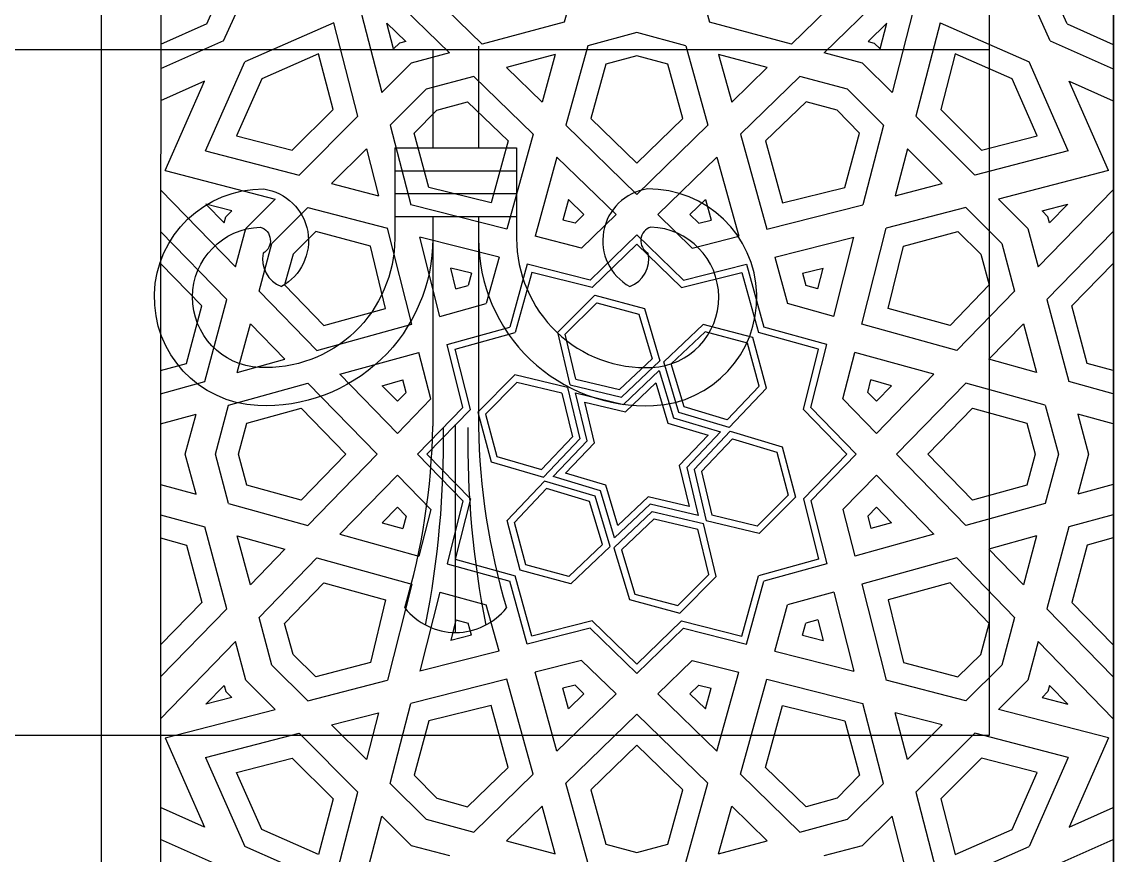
# Model space of a CAD drawing. Header units: inches. Extents: x 13054 to 48691, y 5623 to 20391.
# Drawn here: x 48445.26 to 48454.45, y 18802.12 to 18809.12 of the extents above; entities that cross this region are included whole.
import ezdxf

# ---------------------------------------------------------------- set-up
doc = ezdxf.new("R2010")
doc.units = ezdxf.units.IN
doc.header["$MEASUREMENT"] = 0

msp = doc.modelspace()

# ---------------------------------------------------------------- linework, layer by layer
at = {"transparency": 33554483}
for p, q in [((48454.4489, 18888.5206), (48454.4236, 18793.5076)), ((48446.8101, 18809.1023), (48446.9724, 18809.4656)), ((48446.9522, 18808.9601), (48447.1781, 18809.4656)), ((48448.0415, 18809.4505), (48448.2806, 18808.5269)), ((48448.2263, 18809.4656), (48448.8496, 18808.8599)), ((48448.5766, 18809.4656), (48449.1242, 18808.9334)), ((48449.9094, 18809.4656), (48449.8131, 18809.118)), ((48450.9378, 18809.4656), (48451.0341, 18809.118)), ((48452.2705, 18809.4656), (48451.723, 18808.9334)), ((48452.6208, 18809.4656), (48451.9975, 18808.8599)), ((48452.8057, 18809.4505), (48452.5666, 18808.5269)), ((48453.895, 18808.9601), (48453.6691, 18809.4656)), ((48454.0371, 18809.1023), (48453.8748, 18809.4656)), ((48454.4236, 18809.4656), (48454.4236, 18801.512)), ((48454.4236, 18809.4656), (48454.4236, 18801.512)), ((48446.8101, 18809.1023), (48446.4236, 18808.9296)), ((48447.8771, 18809.1115), (48447.1297, 18808.7827)), ((48448.0803, 18808.3266), (48447.8771, 18809.1115)), ((48448.3801, 18808.8919), (48448.3239, 18809.1089)), ((48448.3239, 18809.1089), (48448.4816, 18808.9557)), ((48449.8131, 18809.118), (48449.1242, 18808.9334)), ((48451.723, 18808.9334), (48451.0341, 18809.118)), ((48452.5233, 18809.1089), (48452.3656, 18808.9557)), ((48452.4671, 18808.8919), (48452.5233, 18809.1089)), ((48452.9701, 18809.1115), (48452.7669, 18808.3266)), ((48452.9701, 18809.1115), (48453.7175, 18808.7827)), ((48454.0371, 18809.1023), (48454.4236, 18808.9296)), ((48446.9522, 18808.9601), (48446.4236, 18808.7239)), ((48448.4816, 18808.9557), (48448.43, 18808.9418)), ((48450.4236, 18809.0289), (48450.0111, 18808.9183)), ((48450.836, 18808.9183), (48450.4236, 18809.0289)), ((48452.3656, 18808.9557), (48452.4172, 18808.9418)), ((48453.895, 18808.9601), (48454.4236, 18808.7239)), ((48448.43, 18808.9418), (48448.3801, 18808.8919)), ((48448.8496, 18808.8599), (48448.5272, 18808.7735)), ((48450.0111, 18808.9183), (48449.8263, 18808.2512)), ((48450.836, 18808.9183), (48451.0209, 18808.2512)), ((48452.32, 18808.7735), (48451.9975, 18808.8599)), ((48452.4172, 18808.9418), (48452.4671, 18808.8919)), ((48446.8009, 18808.0353), (48447.1297, 18808.7827)), ((48447.7506, 18808.8507), (48447.2721, 18808.6402)), ((48447.8716, 18808.3834), (48447.7506, 18808.8507)), ((48448.5272, 18808.7735), (48448.2806, 18808.5269)), ((48449.7375, 18808.845), (48449.3281, 18808.7353)), ((48449.7375, 18808.845), (48449.6267, 18808.4451)), ((48450.4236, 18808.8344), (48450.1634, 18808.7647)), ((48450.6837, 18808.7647), (48450.4236, 18808.8344)), ((48451.5191, 18808.7353), (48451.1097, 18808.845)), ((48451.1097, 18808.845), (48451.2205, 18808.4451)), ((48452.5666, 18808.5269), (48452.32, 18808.7735)), ((48453.0966, 18808.8507), (48452.9756, 18808.3834)), ((48453.575, 18808.6402), (48453.0966, 18808.8507)), ((48454.0463, 18808.0353), (48453.7175, 18808.7827)), ((48449.3281, 18808.7353), (48449.6267, 18808.4451)), ((48450.1634, 18808.7647), (48450.037, 18808.3083)), ((48450.8102, 18808.3083), (48450.6837, 18808.7647)), ((48451.5191, 18808.7353), (48451.2205, 18808.4451)), ((48446.7919, 18808.6211), (48446.4236, 18808.4565)), ((48446.4619, 18807.8709), (48446.7919, 18808.6211)), ((48447.2721, 18808.6402), (48447.0617, 18808.1618)), ((48449.0535, 18808.6618), (48448.6535, 18808.5546)), ((48449.0535, 18808.6618), (48449.5524, 18808.1769)), ((48451.7937, 18808.6618), (48451.2948, 18808.1769)), ((48452.1936, 18808.5546), (48451.7937, 18808.6618)), ((48453.7855, 18808.1618), (48453.575, 18808.6402)), ((48454.0553, 18808.6211), (48454.4236, 18808.4565)), ((48454.3853, 18807.8709), (48454.0553, 18808.6211)), ((48448.6535, 18808.5546), (48448.3516, 18808.2526)), ((48452.4956, 18808.2526), (48452.1936, 18808.5546)), ((48448.7424, 18808.3769), (48449.002, 18808.4486)), ((48449.002, 18808.4486), (48449.3424, 18808.1192)), ((48451.8452, 18808.4486), (48451.5048, 18808.1192)), ((48452.1047, 18808.3769), (48451.8452, 18808.4486)), ((48447.5289, 18808.0408), (48447.8716, 18808.3834)), ((48447.5858, 18807.8321), (48448.0803, 18808.3266)), ((48448.5535, 18808.1849), (48448.7424, 18808.3769)), ((48450.037, 18808.3083), (48450.4236, 18807.9326)), ((48450.4236, 18807.9326), (48450.8102, 18808.3083)), ((48452.2937, 18808.1849), (48452.1047, 18808.3769)), ((48453.2614, 18807.8321), (48452.7669, 18808.3266)), ((48452.9756, 18808.3834), (48453.3182, 18808.0408)), ((48448.3516, 18808.2526), (48448.5251, 18807.5824)), ((48449.8263, 18808.2512), (48450.4236, 18807.6707)), ((48451.0209, 18808.2512), (48450.4236, 18807.6707)), ((48452.4956, 18808.2526), (48452.322, 18807.5824)), ((48447.0617, 18808.1618), (48447.5289, 18808.0408)), ((48448.6758, 18807.7273), (48448.5535, 18808.1849)), ((48449.5524, 18808.1769), (48449.3313, 18807.3787)), ((48451.2948, 18808.1769), (48451.5159, 18807.3787)), ((48452.1713, 18807.7273), (48452.2937, 18808.1849)), ((48453.3182, 18808.0408), (48453.7855, 18808.1618)), ((48446.8009, 18808.0353), (48447.5858, 18807.8321)), ((48447.86, 18807.7611), (48448.1513, 18808.0523)), ((48448.1513, 18808.0523), (48448.253, 18807.6593)), ((48449.3424, 18808.1192), (48449.1995, 18807.5994)), ((48451.5048, 18808.1192), (48451.6476, 18807.5994)), ((48452.6959, 18808.0523), (48452.5941, 18807.6593)), ((48452.9871, 18807.7611), (48452.6959, 18808.0523)), ((48454.0463, 18808.0353), (48453.2614, 18807.8321)), ((48449.752, 18807.9829), (48449.568, 18807.3189)), ((48449.752, 18807.9829), (48450.2484, 18807.5005)), ((48451.0952, 18807.9829), (48450.5987, 18807.5005)), ((48451.0952, 18807.9829), (48451.2791, 18807.3189)), ((48446.4619, 18807.8709), (48447.3855, 18807.6318)), ((48454.3853, 18807.8709), (48453.4617, 18807.6318)), ((48447.86, 18807.7611), (48448.253, 18807.6593)), ((48452.5941, 18807.6593), (48452.9871, 18807.7611)), ((48446.4236, 18807.7099), (48447.0525, 18807.0627)), ((48449.1995, 18807.5994), (48448.6758, 18807.7273)), ((48451.6476, 18807.5994), (48452.1713, 18807.7273)), ((48454.4236, 18807.7099), (48453.7947, 18807.0627)), ((48447.0204, 18807.5323), (48446.8034, 18807.5885)), ((48446.8034, 18807.5885), (48446.9567, 18807.4308)), ((48447.1389, 18807.3852), (48447.3855, 18807.6318)), ((48449.3313, 18807.3787), (48448.5251, 18807.5824)), ((48449.8484, 18807.6274), (48449.8003, 18807.4539)), ((48449.8484, 18807.6274), (48449.979, 18807.5005)), ((48450.9988, 18807.6274), (48450.8682, 18807.5005)), ((48450.9988, 18807.6274), (48451.0469, 18807.4539)), ((48451.5159, 18807.3787), (48452.322, 18807.5824)), ((48453.4617, 18807.6318), (48453.7083, 18807.3852)), ((48453.8267, 18807.5323), (48454.0437, 18807.5885)), ((48454.0437, 18807.5885), (48453.8905, 18807.4308)), ((48446.9567, 18807.4308), (48446.9705, 18807.4824)), ((48446.9705, 18807.4824), (48447.0204, 18807.5323)), ((48447.3578, 18807.2588), (48447.6597, 18807.5608)), ((48447.6597, 18807.5608), (48448.33, 18807.3872)), ((48449.979, 18807.5005), (48449.9041, 18807.4277)), ((48450.2484, 18807.5005), (48449.9597, 18807.2199)), ((48450.5987, 18807.5005), (48450.8874, 18807.2199)), ((48450.8682, 18807.5005), (48450.9431, 18807.4277)), ((48453.1874, 18807.5608), (48452.5172, 18807.3872)), ((48453.1874, 18807.5608), (48453.4894, 18807.2588)), ((48453.8766, 18807.4824), (48453.8267, 18807.5323)), ((48453.8905, 18807.4308), (48453.8766, 18807.4824)), ((48449.9041, 18807.4277), (48449.8003, 18807.4539)), ((48450.9431, 18807.4277), (48451.0469, 18807.4539)), ((48446.4236, 18807.3596), (48446.9789, 18806.7882)), ((48447.0525, 18807.0627), (48447.1389, 18807.3852)), ((48447.7274, 18807.3589), (48447.5355, 18807.1699)), ((48448.185, 18807.2365), (48447.7274, 18807.3589)), ((48448.5337, 18806.5811), (48448.33, 18807.3872)), ((48448.769, 18806.6463), (48448.6009, 18807.3115)), ((48449.2661, 18807.1434), (48448.6009, 18807.3115)), ((48449.9597, 18807.2199), (48449.568, 18807.3189)), ((48450.4236, 18807.3303), (48450.0321, 18806.9498)), ((48450.4236, 18807.3303), (48450.8151, 18806.9498)), ((48450.8874, 18807.2199), (48451.2791, 18807.3189)), ((48451.5811, 18807.1434), (48452.2463, 18807.3115)), ((48452.0782, 18806.6463), (48452.2463, 18807.3115)), ((48452.3135, 18806.5811), (48452.5172, 18807.3872)), ((48452.6621, 18807.2365), (48453.1197, 18807.3589)), ((48453.1197, 18807.3589), (48453.3117, 18807.1699)), ((48453.7083, 18807.3852), (48453.7947, 18807.0627)), ((48454.4236, 18807.3596), (48453.8682, 18806.7882)), ((48447.2506, 18806.8589), (48447.3578, 18807.2588)), ((48448.313, 18806.7128), (48448.185, 18807.2365)), ((48450.4236, 18807.2517), (48450.0488, 18806.8875)), ((48450.4236, 18807.2517), (48450.7984, 18806.8875)), ((48452.5342, 18806.7128), (48452.6621, 18807.2365)), ((48453.4894, 18807.2588), (48453.5966, 18806.8589)), ((48447.5355, 18807.1699), (48447.4638, 18806.9104)), ((48449.2661, 18807.1434), (48449.1583, 18806.7541)), ((48451.5811, 18807.1434), (48451.6889, 18806.7541)), ((48453.3117, 18807.1699), (48453.3834, 18806.9104)), ((48446.7699, 18806.7337), (48446.4236, 18807.0901)), ((48448.904, 18806.8786), (48448.8601, 18807.0523)), ((48449.0338, 18807.0084), (48448.8601, 18807.0523)), ((48449.5028, 18807.0836), (48449.3566, 18806.5558)), ((48450.0321, 18806.9498), (48449.5028, 18807.0836)), ((48450.8151, 18806.9498), (48451.3443, 18807.0836)), ((48451.3443, 18807.0836), (48451.4906, 18806.5558)), ((48451.8134, 18807.0084), (48451.9871, 18807.0523)), ((48451.9432, 18806.8786), (48451.9871, 18807.0523)), ((48454.0772, 18806.7337), (48454.4236, 18807.0901)), ((48449.0338, 18807.0084), (48449.0057, 18806.9067)), ((48449.5424, 18807.0155), (48449.4024, 18806.51)), ((48450.0488, 18806.8875), (48449.5424, 18807.0155)), ((48450.7984, 18806.8875), (48451.3047, 18807.0155)), ((48451.3047, 18807.0155), (48451.4448, 18806.51)), ((48451.8134, 18807.0084), (48451.8415, 18806.9067)), ((48447.2506, 18806.8589), (48447.7355, 18806.36)), ((48447.4638, 18806.9104), (48447.7932, 18806.57)), ((48448.904, 18806.8786), (48449.0057, 18806.9067)), ((48451.9432, 18806.8786), (48451.8415, 18806.9067)), ((48453.3834, 18806.9104), (48453.054, 18806.57)), ((48453.5966, 18806.8589), (48453.1117, 18806.36)), ((48446.7943, 18806.0992), (48446.9789, 18806.7882)), ((48448.769, 18806.6463), (48449.1583, 18806.7541)), ((48449.7583, 18806.5145), (48450.0699, 18806.8243)), ((48449.8204, 18806.4968), (48450.0866, 18806.7614)), ((48450.0699, 18806.8243), (48450.4864, 18806.7114)), ((48450.0866, 18806.7614), (48450.4414, 18806.6652)), ((48452.0782, 18806.6463), (48451.6889, 18806.7541)), ((48453.8682, 18806.7882), (48454.0528, 18806.0992)), ((48446.6407, 18806.2516), (48446.7699, 18806.7337)), ((48447.7932, 18806.57), (48448.313, 18806.7128)), ((48450.4414, 18806.6652), (48450.5529, 18806.2907)), ((48450.4864, 18806.7114), (48450.6168, 18806.2736)), ((48453.054, 18806.57), (48452.5342, 18806.7128)), ((48454.2064, 18806.2516), (48454.0772, 18806.7337)), ((48447.0673, 18806.1749), (48447.177, 18806.5843)), ((48447.177, 18806.5843), (48447.4673, 18806.2857)), ((48447.7355, 18806.36), (48448.5337, 18806.5811)), ((48450.9805, 18806.579), (48450.6487, 18806.265)), ((48451.3976, 18806.4685), (48450.9805, 18806.579)), ((48453.1117, 18806.36), (48452.3135, 18806.5811)), ((48453.6701, 18806.5843), (48453.3799, 18806.2857)), ((48453.6701, 18806.5843), (48453.7798, 18806.1749)), ((48448.8288, 18806.4095), (48449.3566, 18806.5558)), ((48448.8969, 18806.3699), (48449.4024, 18806.51)), ((48449.8639, 18806.0718), (48449.7583, 18806.5145)), ((48449.9107, 18806.1186), (48449.8204, 18806.4968)), ((48450.9964, 18806.5165), (48450.7126, 18806.2479)), ((48451.3518, 18806.4224), (48450.9964, 18806.5165)), ((48451.9503, 18806.3699), (48451.4448, 18806.51)), ((48452.0184, 18806.4095), (48451.4906, 18806.5558)), ((48448.9625, 18805.8803), (48448.8288, 18806.4095)), ((48451.4499, 18806.0602), (48451.3518, 18806.4224)), ((48451.5126, 18806.0444), (48451.3976, 18806.4685)), ((48451.8846, 18805.8803), (48452.0184, 18806.4095)), ((48447.9294, 18806.1604), (48448.5935, 18806.3443)), ((48448.6925, 18805.9526), (48448.5935, 18806.3443)), ((48449.0249, 18805.8636), (48448.8969, 18806.3699)), ((48450.2783, 18806.0309), (48450.5529, 18806.2907)), ((48451.8223, 18805.8636), (48451.9503, 18806.3699)), ((48452.1547, 18805.9526), (48452.2537, 18806.3443)), ((48452.9177, 18806.1604), (48452.2537, 18806.3443)), ((48446.4236, 18806.1914), (48446.6407, 18806.2516)), ((48447.0673, 18806.1749), (48447.4673, 18806.2857)), ((48450.2949, 18805.969), (48450.6168, 18806.2736)), ((48450.7751, 18805.8403), (48450.6487, 18806.265)), ((48450.8204, 18805.8856), (48450.7126, 18806.2479)), ((48453.7798, 18806.1749), (48453.3799, 18806.2857)), ((48454.4236, 18806.1914), (48454.2064, 18806.2516)), ((48447.9294, 18806.1604), (48448.4119, 18805.6639)), ((48448.285, 18806.064), (48448.4585, 18806.1121)), ((48448.4847, 18806.0083), (48448.4585, 18806.1121)), ((48449.3979, 18806.1541), (48449.0881, 18805.8425)), ((48449.8405, 18806.0485), (48449.3979, 18806.1541)), ((48449.9107, 18806.1186), (48450.2783, 18806.0309)), ((48450.3115, 18805.9071), (48450.6118, 18806.1914)), ((48450.6118, 18806.1914), (48450.7298, 18805.795)), ((48452.3625, 18806.0083), (48452.3887, 18806.1121)), ((48452.5622, 18806.064), (48452.3887, 18806.1121)), ((48452.9177, 18806.1604), (48452.4353, 18805.6639)), ((48446.4236, 18805.9965), (48446.7943, 18806.0992)), ((48446.994, 18805.9012), (48447.6612, 18806.0861)), ((48447.6612, 18806.0861), (48448.2417, 18805.4888)), ((48448.285, 18806.064), (48448.4119, 18805.9334)), ((48449.4156, 18806.0919), (48449.151, 18805.8258)), ((48449.7938, 18806.0017), (48449.4156, 18806.0919)), ((48449.8405, 18806.0485), (48449.9434, 18805.6175)), ((48449.8639, 18806.0718), (48450.2949, 18805.969)), ((48450.3281, 18805.8453), (48450.584, 18806.0875)), ((48450.584, 18806.0875), (48450.6846, 18805.7498)), ((48451.1827, 18805.7778), (48451.4499, 18806.0602)), ((48451.1998, 18805.7139), (48451.5126, 18806.0444)), ((48452.5622, 18806.064), (48452.4353, 18805.9334)), ((48453.186, 18806.0861), (48452.6055, 18805.4888)), ((48453.8532, 18805.9012), (48453.186, 18806.0861)), ((48454.4236, 18805.9965), (48454.0528, 18806.0992)), ((48448.4119, 18805.9334), (48448.4847, 18806.0083)), ((48448.4119, 18805.6639), (48448.6925, 18805.9526)), ((48449.7938, 18806.0017), (48449.8815, 18805.634)), ((48449.9093, 18806.0031), (48450.3115, 18805.9071)), ((48450.0052, 18805.6009), (48449.9093, 18806.0031)), ((48449.9853, 18805.927), (48450.3281, 18805.8453)), ((48450.0671, 18805.5843), (48449.9853, 18805.927)), ((48452.4353, 18805.6639), (48452.1547, 18805.9526)), ((48452.4353, 18805.9334), (48452.3625, 18806.0083)), ((48446.8835, 18805.4888), (48446.994, 18805.9012)), ((48447.1476, 18805.7489), (48447.6041, 18805.8754)), ((48447.6041, 18805.8754), (48447.9798, 18805.4888)), ((48448.5821, 18805.4888), (48448.9625, 18805.8803)), ((48448.6607, 18805.4888), (48449.0249, 18805.8636)), ((48449.0881, 18805.8425), (48449.201, 18805.426)), ((48451.1998, 18805.7139), (48450.7751, 18805.8403)), ((48451.1827, 18805.7778), (48450.8204, 18805.8856)), ((48452.1865, 18805.4888), (48451.8223, 18805.8636)), ((48452.2651, 18805.4888), (48451.8846, 18805.8803)), ((48452.8674, 18805.4888), (48453.2431, 18805.8754)), ((48453.2431, 18805.8754), (48453.6995, 18805.7489)), ((48453.8532, 18805.9012), (48453.9637, 18805.4888)), ((48446.4236, 18805.7432), (48446.721, 18805.8256)), ((48446.6308, 18805.4888), (48446.721, 18805.8256)), ((48447.0779, 18805.4888), (48447.1476, 18805.7489)), ((48449.151, 18805.8258), (48449.2472, 18805.471)), ((48450.6846, 18805.7498), (48451.0223, 18805.6492)), ((48450.7298, 18805.795), (48451.1262, 18805.677)), ((48453.6995, 18805.7489), (48453.7692, 18805.4888)), ((48454.1262, 18805.8256), (48454.2164, 18805.4888)), ((48454.4236, 18805.7432), (48454.1262, 18805.8256)), ((48451.0223, 18805.6492), (48450.7801, 18805.3933)), ((48451.1262, 18805.677), (48450.8419, 18805.3767)), ((48451.2084, 18805.682), (48450.9038, 18805.3601)), ((48451.2084, 18805.682), (48451.6445, 18805.5521)), ((48449.8815, 18805.634), (48449.6217, 18805.3595)), ((48449.9434, 18805.6175), (48449.6388, 18805.2956)), ((48449.721, 18805.3005), (48450.0052, 18805.6009)), ((48449.8249, 18805.3284), (48450.0671, 18805.5843)), ((48451.2255, 18805.6181), (48450.9657, 18805.3435)), ((48451.2255, 18805.6181), (48451.5981, 18805.5071)), ((48451.6445, 18805.5521), (48451.757, 18805.1273)), ((48446.721, 18805.152), (48446.6308, 18805.4888)), ((48446.994, 18805.0763), (48446.8835, 18805.4888)), ((48447.1476, 18805.2286), (48447.0779, 18805.4888)), ((48447.9798, 18805.4888), (48447.6041, 18805.1022)), ((48447.6612, 18804.8915), (48448.2417, 18805.4888)), ((48448.5821, 18805.4888), (48448.9625, 18805.0973)), ((48448.6607, 18805.4888), (48449.0249, 18805.114)), ((48449.2472, 18805.471), (48449.6217, 18805.3595)), ((48451.5981, 18805.5071), (48451.6942, 18805.1444)), ((48452.1865, 18805.4888), (48451.8223, 18805.114)), ((48452.2651, 18805.4888), (48451.8846, 18805.0973)), ((48453.186, 18804.8915), (48452.6055, 18805.4888)), ((48453.2431, 18805.1022), (48452.8674, 18805.4888)), ((48453.7692, 18805.4888), (48453.6995, 18805.2286)), ((48453.9637, 18805.4888), (48453.8532, 18805.0763)), ((48454.2164, 18805.4888), (48454.1262, 18805.152)), ((48449.201, 18805.426), (48449.6388, 18805.2956)), ((48450.7801, 18805.3933), (48450.8618, 18805.0505)), ((48450.8419, 18805.3767), (48450.9379, 18804.9745)), ((48447.9294, 18804.8172), (48448.4119, 18805.3136)), ((48448.4119, 18805.3136), (48448.6925, 18805.0249)), ((48450.1173, 18805.1825), (48449.721, 18805.3005)), ((48450.1626, 18805.2278), (48449.8249, 18805.3284)), ((48450.9038, 18805.3601), (48451.0067, 18804.9291)), ((48450.9657, 18805.3435), (48451.0534, 18804.9759)), ((48452.4353, 18805.3136), (48452.1547, 18805.0249)), ((48452.9177, 18804.8172), (48452.4353, 18805.3136)), ((48446.4236, 18805.2344), (48446.721, 18805.152)), ((48447.6041, 18805.1022), (48447.1476, 18805.2286)), ((48449.3334, 18804.9319), (48449.6474, 18805.2637)), ((48449.3959, 18804.916), (48449.6645, 18805.1998)), ((48450.072, 18805.1372), (48449.6474, 18805.2637)), ((48450.0267, 18805.0919), (48449.6645, 18805.1998)), ((48450.2632, 18804.8901), (48450.1626, 18805.2278)), ((48453.6995, 18805.2286), (48453.2431, 18805.1022)), ((48454.4236, 18805.2344), (48454.1262, 18805.152)), ((48448.9625, 18805.0973), (48448.8288, 18804.568)), ((48449.0249, 18805.114), (48448.8969, 18804.6076)), ((48450.1346, 18804.7297), (48450.0267, 18805.0919)), ((48450.1985, 18804.7126), (48450.072, 18805.1372)), ((48450.2353, 18804.7862), (48450.1173, 18805.1825)), ((48450.5191, 18805.1323), (48450.2632, 18804.8901)), ((48450.8618, 18805.0505), (48450.5191, 18805.1323)), ((48451.6942, 18805.1444), (48451.4335, 18804.8852)), ((48451.757, 18805.1273), (48451.451, 18804.8231)), ((48451.8223, 18805.114), (48451.9503, 18804.6076)), ((48451.8846, 18805.0973), (48452.0184, 18804.568)), ((48446.994, 18805.0763), (48447.6612, 18804.8915)), ((48448.285, 18804.9136), (48448.4119, 18805.0442)), ((48448.4119, 18805.0442), (48448.4847, 18804.9693)), ((48448.6925, 18805.0249), (48448.5935, 18804.6332)), ((48450.2304, 18804.704), (48450.5523, 18805.0086)), ((48450.5357, 18805.0704), (48450.2353, 18804.7862)), ((48450.9379, 18804.9745), (48450.5357, 18805.0704)), ((48450.5523, 18805.0086), (48450.9833, 18804.9057)), ((48452.1547, 18805.0249), (48452.2537, 18804.6332)), ((48452.4353, 18805.0442), (48452.3625, 18804.9693)), ((48452.5622, 18804.9136), (48452.4353, 18805.0442)), ((48453.8532, 18805.0763), (48453.186, 18804.8915)), ((48446.4236, 18804.981), (48446.7943, 18804.8783)), ((48448.285, 18804.9136), (48448.4585, 18804.8655)), ((48448.4847, 18804.9693), (48448.4585, 18804.8655)), ((48449.4439, 18804.5148), (48449.3334, 18804.9319)), ((48449.49, 18804.5606), (48449.3959, 18804.916)), ((48450.2943, 18804.6869), (48450.5688, 18804.9467)), ((48450.5688, 18804.9467), (48450.9365, 18804.859)), ((48451.451, 18804.8231), (48451.0067, 18804.9291)), ((48451.4335, 18804.8852), (48451.0534, 18804.9759)), ((48452.3625, 18804.9693), (48452.3887, 18804.8655)), ((48452.5622, 18804.9136), (48452.3887, 18804.8655)), ((48454.4236, 18804.981), (48454.0528, 18804.8783)), ((48446.9789, 18804.1894), (48446.7943, 18804.8783)), ((48447.9294, 18804.8172), (48448.5935, 18804.6332)), ((48451.0272, 18804.4789), (48450.9365, 18804.859)), ((48451.0893, 18804.4614), (48450.9833, 18804.9057)), ((48452.9177, 18804.8172), (48452.2537, 18804.6332)), ((48454.0528, 18804.8783), (48453.8682, 18804.1894)), ((48446.4236, 18804.7862), (48446.6407, 18804.726)), ((48446.6407, 18804.726), (48446.7699, 18804.2438)), ((48447.177, 18804.3933), (48447.0673, 18804.8027)), ((48447.0673, 18804.8027), (48447.4673, 18804.6919)), ((48450.1346, 18804.7297), (48449.8522, 18804.4624)), ((48453.7798, 18804.8027), (48453.3799, 18804.6919)), ((48453.7798, 18804.8027), (48453.6701, 18804.3933)), ((48454.2064, 18804.726), (48454.0772, 18804.2438)), ((48454.4236, 18804.7862), (48454.2064, 18804.726)), ((48447.177, 18804.3933), (48447.4673, 18804.6919)), ((48450.1985, 18804.7126), (48449.868, 18804.3998)), ((48450.2304, 18804.704), (48450.3603, 18804.2679)), ((48450.2943, 18804.6869), (48450.4053, 18804.3143)), ((48453.6701, 18804.3933), (48453.3799, 18804.6919)), ((48447.2506, 18804.1187), (48447.7355, 18804.6176)), ((48447.7355, 18804.6176), (48448.5337, 18804.3965)), ((48448.8288, 18804.568), (48449.3566, 18804.4218)), ((48448.8969, 18804.6076), (48449.4024, 18804.4676)), ((48449.8522, 18804.4624), (48449.49, 18804.5606)), ((48451.9503, 18804.6076), (48451.4448, 18804.4676)), ((48452.0184, 18804.568), (48451.4906, 18804.4218)), ((48453.1117, 18804.6176), (48452.3135, 18804.3965)), ((48453.5966, 18804.1187), (48453.1117, 18804.6176)), ((48449.5424, 18803.9621), (48449.4024, 18804.4676)), ((48449.868, 18804.3998), (48449.4439, 18804.5148)), ((48450.768, 18804.2182), (48451.0272, 18804.4789)), ((48450.785, 18804.1554), (48451.0893, 18804.4614)), ((48451.3047, 18803.9621), (48451.4448, 18804.4676)), ((48447.4638, 18804.0672), (48447.7932, 18804.4076)), ((48447.7932, 18804.4076), (48448.313, 18804.2647)), ((48448.5337, 18804.3965), (48448.33, 18803.5903)), ((48449.5028, 18803.894), (48449.3566, 18804.4218)), ((48451.3443, 18803.894), (48451.4906, 18804.4218)), ((48452.3135, 18804.3965), (48452.5172, 18803.5903)), ((48453.054, 18804.4076), (48452.5342, 18804.2647)), ((48453.3834, 18804.0672), (48453.054, 18804.4076)), ((48448.313, 18804.2647), (48448.185, 18803.741)), ((48448.769, 18804.3313), (48448.6009, 18803.6661)), ((48448.769, 18804.3313), (48449.1583, 18804.2234)), ((48450.3603, 18804.2679), (48450.785, 18804.1554)), ((48450.4053, 18804.3143), (48450.768, 18804.2182)), ((48452.0782, 18804.3313), (48451.6889, 18804.2234)), ((48452.0782, 18804.3313), (48452.2463, 18803.6661)), ((48452.5342, 18804.2647), (48452.6621, 18803.741)), ((48446.7699, 18804.2438), (48446.4236, 18803.8874)), ((48446.4236, 18803.618), (48446.9789, 18804.1894)), ((48449.2661, 18803.8342), (48449.1583, 18804.2234)), ((48451.5811, 18803.8342), (48451.6889, 18804.2234)), ((48454.4236, 18803.618), (48453.8682, 18804.1894)), ((48454.0772, 18804.2438), (48454.4236, 18803.8874)), ((48447.3578, 18803.7187), (48447.2506, 18804.1187)), ((48448.904, 18804.099), (48448.8601, 18803.9253)), ((48448.904, 18804.099), (48449.0057, 18804.0709)), ((48450.0488, 18804.0901), (48449.5424, 18803.9621)), ((48450.4236, 18803.7259), (48450.0488, 18804.0901)), ((48450.4236, 18803.7259), (48450.7984, 18804.0901)), ((48450.7984, 18804.0901), (48451.3047, 18803.9621)), ((48451.9432, 18804.099), (48451.8415, 18804.0709)), ((48451.9432, 18804.099), (48451.9871, 18803.9253)), ((48453.5966, 18804.1187), (48453.4894, 18803.7187)), ((48447.5355, 18803.8076), (48447.4638, 18804.0672)), ((48449.0338, 18803.9692), (48449.0057, 18804.0709)), ((48450.0321, 18804.0277), (48449.5028, 18803.894)), ((48450.4236, 18803.6473), (48450.0321, 18804.0277)), ((48450.4236, 18803.6473), (48450.8151, 18804.0277)), ((48450.8151, 18804.0277), (48451.3443, 18803.894)), ((48451.8134, 18803.9692), (48451.8415, 18804.0709)), ((48453.3117, 18803.8076), (48453.3834, 18804.0672)), ((48446.4236, 18803.2677), (48447.0525, 18803.9148)), ((48447.1389, 18803.5924), (48447.0525, 18803.9148)), ((48449.0338, 18803.9692), (48448.8601, 18803.9253)), ((48451.8134, 18803.9692), (48451.9871, 18803.9253)), ((48453.7947, 18803.9148), (48453.7083, 18803.5924)), ((48454.4236, 18803.2677), (48453.7947, 18803.9148)), ((48447.7274, 18803.6187), (48447.5355, 18803.8076)), ((48449.2661, 18803.8342), (48448.6009, 18803.6661)), ((48451.5811, 18803.8342), (48452.2463, 18803.6661)), ((48453.1197, 18803.6187), (48453.3117, 18803.8076)), ((48447.6597, 18803.4168), (48447.3578, 18803.7187)), ((48448.185, 18803.741), (48447.7274, 18803.6187)), ((48449.9597, 18803.7577), (48449.568, 18803.6587)), ((48450.2484, 18803.4771), (48449.9597, 18803.7577)), ((48450.5987, 18803.4771), (48450.8874, 18803.7577)), ((48450.8874, 18803.7577), (48451.2791, 18803.6587)), ((48452.6621, 18803.741), (48453.1197, 18803.6187)), ((48453.4894, 18803.7187), (48453.1874, 18803.4168)), ((48449.752, 18802.9946), (48449.568, 18803.6587)), ((48451.0952, 18802.9946), (48451.2791, 18803.6587)), ((48446.8034, 18803.3891), (48446.9567, 18803.5468)), ((48446.9567, 18803.5468), (48446.9705, 18803.4952)), ((48447.3855, 18803.3458), (48447.1389, 18803.5924)), ((48447.6597, 18803.4168), (48448.33, 18803.5903)), ((48449.3313, 18803.5989), (48448.5251, 18803.3951)), ((48449.5524, 18802.8007), (48449.3313, 18803.5989)), ((48449.9041, 18803.5499), (48449.8003, 18803.5237)), ((48449.979, 18803.4771), (48449.9041, 18803.5499)), ((48450.8682, 18803.4771), (48450.9431, 18803.5499)), ((48450.9431, 18803.5499), (48451.0469, 18803.5237)), ((48451.2948, 18802.8007), (48451.5159, 18803.5989)), ((48451.5159, 18803.5989), (48452.322, 18803.3951)), ((48453.1874, 18803.4168), (48452.5172, 18803.5903)), ((48453.7083, 18803.5924), (48453.4617, 18803.3458)), ((48453.8905, 18803.5468), (48453.8766, 18803.4952)), ((48454.0437, 18803.3891), (48453.8905, 18803.5468)), ((48447.0204, 18803.4453), (48446.8034, 18803.3891)), ((48446.9705, 18803.4952), (48447.0204, 18803.4453)), ((48449.752, 18802.9946), (48450.2484, 18803.4771)), ((48449.8484, 18803.3502), (48449.8003, 18803.5237)), ((48449.8484, 18803.3502), (48449.979, 18803.4771)), ((48451.0952, 18802.9946), (48450.5987, 18803.4771)), ((48450.9988, 18803.3502), (48450.8682, 18803.4771)), ((48450.9988, 18803.3502), (48451.0469, 18803.5237)), ((48453.8766, 18803.4952), (48453.8267, 18803.4453)), ((48453.8267, 18803.4453), (48454.0437, 18803.3891)), ((48446.4619, 18803.1067), (48447.3855, 18803.3458)), ((48448.3516, 18802.7249), (48448.5251, 18803.3951)), ((48449.1995, 18803.3782), (48448.6758, 18803.2502)), ((48449.3424, 18802.8584), (48449.1995, 18803.3782)), ((48451.5048, 18802.8584), (48451.6476, 18803.3782)), ((48451.6476, 18803.3782), (48452.1713, 18803.2502)), ((48452.4956, 18802.7249), (48452.322, 18803.3951)), ((48454.3853, 18803.1067), (48453.4617, 18803.3458)), ((48447.86, 18803.2165), (48448.253, 18803.3182)), ((48448.253, 18803.3182), (48448.1513, 18802.9252)), ((48449.8263, 18802.7264), (48450.4236, 18803.3069)), ((48451.0209, 18802.7264), (48450.4236, 18803.3069)), ((48452.6959, 18802.9252), (48452.5941, 18803.3182)), ((48452.9871, 18803.2165), (48452.5941, 18803.3182)), ((48448.1513, 18802.9252), (48447.86, 18803.2165)), ((48448.6758, 18803.2502), (48448.5535, 18802.7926)), ((48452.1713, 18803.2502), (48452.2937, 18802.7926)), ((48452.9871, 18803.2165), (48452.6959, 18802.9252)), ((48446.4619, 18803.1067), (48446.7919, 18802.3565)), ((48446.8009, 18802.9423), (48447.5858, 18803.1455)), ((48448.0803, 18802.651), (48447.5858, 18803.1455)), ((48453.2614, 18803.1455), (48452.7669, 18802.651)), ((48454.0463, 18802.9423), (48453.2614, 18803.1455)), ((48454.3853, 18803.1067), (48454.0553, 18802.3565)), ((48450.4236, 18803.045), (48450.037, 18802.6693)), ((48450.8102, 18802.6693), (48450.4236, 18803.045)), ((48446.8009, 18802.9423), (48447.1297, 18802.1949)), ((48447.0617, 18802.8158), (48447.5289, 18802.9368)), ((48447.5289, 18802.9368), (48447.8716, 18802.5941)), ((48453.3182, 18802.9368), (48452.9756, 18802.5941)), ((48453.7855, 18802.8158), (48453.3182, 18802.9368)), ((48454.0463, 18802.9423), (48453.7175, 18802.1949)), ((48447.2721, 18802.3373), (48447.0617, 18802.8158)), ((48449.002, 18802.5289), (48449.3424, 18802.8584)), ((48449.0535, 18802.3158), (48449.5524, 18802.8007)), ((48451.7937, 18802.3158), (48451.2948, 18802.8007)), ((48451.8452, 18802.5289), (48451.5048, 18802.8584)), ((48453.575, 18802.3373), (48453.7855, 18802.8158)), ((48448.3516, 18802.7249), (48448.6535, 18802.423)), ((48448.5535, 18802.7926), (48448.7424, 18802.6007)), ((48450.0111, 18802.0592), (48449.8263, 18802.7264)), ((48450.836, 18802.0592), (48451.0209, 18802.7264)), ((48452.2937, 18802.7926), (48452.1047, 18802.6007)), ((48452.1936, 18802.423), (48452.4956, 18802.7249)), ((48447.8771, 18801.8661), (48448.0803, 18802.651)), ((48450.037, 18802.6693), (48450.1634, 18802.2128)), ((48450.6837, 18802.2128), (48450.8102, 18802.6693)), ((48452.7669, 18802.651), (48452.9701, 18801.8661)), ((48446.7919, 18802.3565), (48446.4236, 18802.521)), ((48447.8716, 18802.5941), (48447.7506, 18802.1269)), ((48448.7424, 18802.6007), (48449.002, 18802.5289)), ((48449.3281, 18802.2422), (48449.6267, 18802.5325)), ((48449.7375, 18802.1325), (48449.6267, 18802.5325)), ((48451.1097, 18802.1325), (48451.2205, 18802.5325)), ((48451.5191, 18802.2422), (48451.2205, 18802.5325)), ((48452.1047, 18802.6007), (48451.8452, 18802.5289)), ((48452.9756, 18802.5941), (48453.0966, 18802.1269)), ((48454.0553, 18802.3565), (48454.4236, 18802.521)), ((48448.0415, 18801.5271), (48448.2806, 18802.4507)), ((48448.2806, 18802.4507), (48448.5272, 18802.2041)), ((48452.32, 18802.2041), (48452.5666, 18802.4507)), ((48452.8057, 18801.5271), (48452.5666, 18802.4507)), ((48447.7506, 18802.1269), (48447.2721, 18802.3373)), ((48448.6535, 18802.423), (48449.0535, 18802.3158)), ((48451.7937, 18802.3158), (48452.1936, 18802.423)), ((48453.0966, 18802.1269), (48453.575, 18802.3373)), ((48446.9522, 18802.0174), (48446.4236, 18802.2536)), ((48453.895, 18802.0174), (48454.4236, 18802.2536)), ((48447.8771, 18801.8661), (48447.1297, 18802.1949)), ((48448.5272, 18802.2041), (48448.8496, 18802.1177)), ((48449.3281, 18802.2422), (48449.7375, 18802.1325)), ((48450.1634, 18802.2128), (48450.4236, 18802.1431)), ((48450.4236, 18802.1431), (48450.6837, 18802.2128)), ((48451.1097, 18802.1325), (48451.5191, 18802.2422)), ((48451.9975, 18802.1177), (48452.32, 18802.2041)), ((48452.9701, 18801.8661), (48453.7175, 18802.1949))]:
    msp.add_line(p, q, dxfattribs=at)
at = {"ltscale": 5}
for p, q in [((48453.3865, 18803.129), (48453.3865, 18841.5381)), ((48444.6458, 18808.8883), (48453.3865, 18808.8883)), ((48408.5861, 18803.129), (48453.3865, 18803.129))]:
    msp.add_line(p, q, dxfattribs=at)
at = {"color": 250, "ltscale": 5}
for p, q in [((48448.7093, 18808.8894), (48448.7093, 18808.0611)), ((48449.0932, 18808.9154), (48449.0932, 18808.0611)), ((48448.3893, 18808.0611), (48449.4132, 18808.0611)), ((48448.3893, 18807.8692), (48449.4132, 18807.8692)), ((48448.3893, 18807.6772), (48449.4132, 18807.6772)), ((48448.3893, 18807.4852), (48449.4132, 18807.4852)), ((48448.7093, 18807.4852), (48448.7093, 18805.7231)), ((48449.0932, 18807.4852), (48449.0932, 18805.7231)), ((48448.9013, 18803.9919), (48448.9013, 18805.7384))]:
    msp.add_line(p, q, dxfattribs=at)
at = {"transparency": 33554483}
for points in [[(48446.4236, 18793.5097), (48446.4468, 18880.5228)], [(48445.9236, 18793.5099), (48445.9466, 18880.0229), (48368.0075, 18880.0436), (48367.9844, 18793.5306)]]:
    msp.add_lwpolyline(points, dxfattribs=at)
at = {"color": 250, "ltscale": 5}
for points in [[(48448.3893, 18808.0611), (48448.3893, 18807.3004, -0.428008), (48447.2537, 18806.2168, -0.959841), (48447.2606, 18807.3959, -0.664353), (48447.2837, 18807.1772)], [(48449.4132, 18808.0611), (48449.4132, 18807.3004, 0.428008), (48450.5488, 18806.2168, 0.959841), (48450.5419, 18807.3959, 0.664353), (48450.5188, 18807.1772)], [(48448.7093, 18807.3004), (48448.7093, 18807.3004, -0.428008), (48447.2387, 18805.8972, -0.981892), (48447.2907, 18807.7162, -0.718103), (48447.4379, 18806.8969)], [(48449.0932, 18807.3004, 0.428008), (48450.5638, 18805.8972, 0.981892), (48450.5118, 18807.7162, 0.718103), (48450.3646, 18806.8969)]]:
    msp.add_lwpolyline(points, format="xyb", dxfattribs=at)
for centre, radius, start, end in [((48447.5269, 18807.1285), 0.2481, 168.66314, 248.98269), ((48450.2756, 18807.1285), 0.2481, 291.01731, 11.33686), ((48443.0595, 18805.8146), 5.6505, 343.38454, 359.07208), ((48440.757, 18805.6098), 8.0431, 348.84927, 0.73576), ((48457.0455, 18805.6098), 8.0431, 179.26424, 191.15073), ((48454.743, 18805.8146), 5.6505, 180.92792, 196.61546), ((48448.9013, 18804.5362), 0.5443, 218.30012, 321.69988)]:
    msp.add_arc(centre, radius, start, end, dxfattribs=at)

doc.saveas('drawing.dxf')
